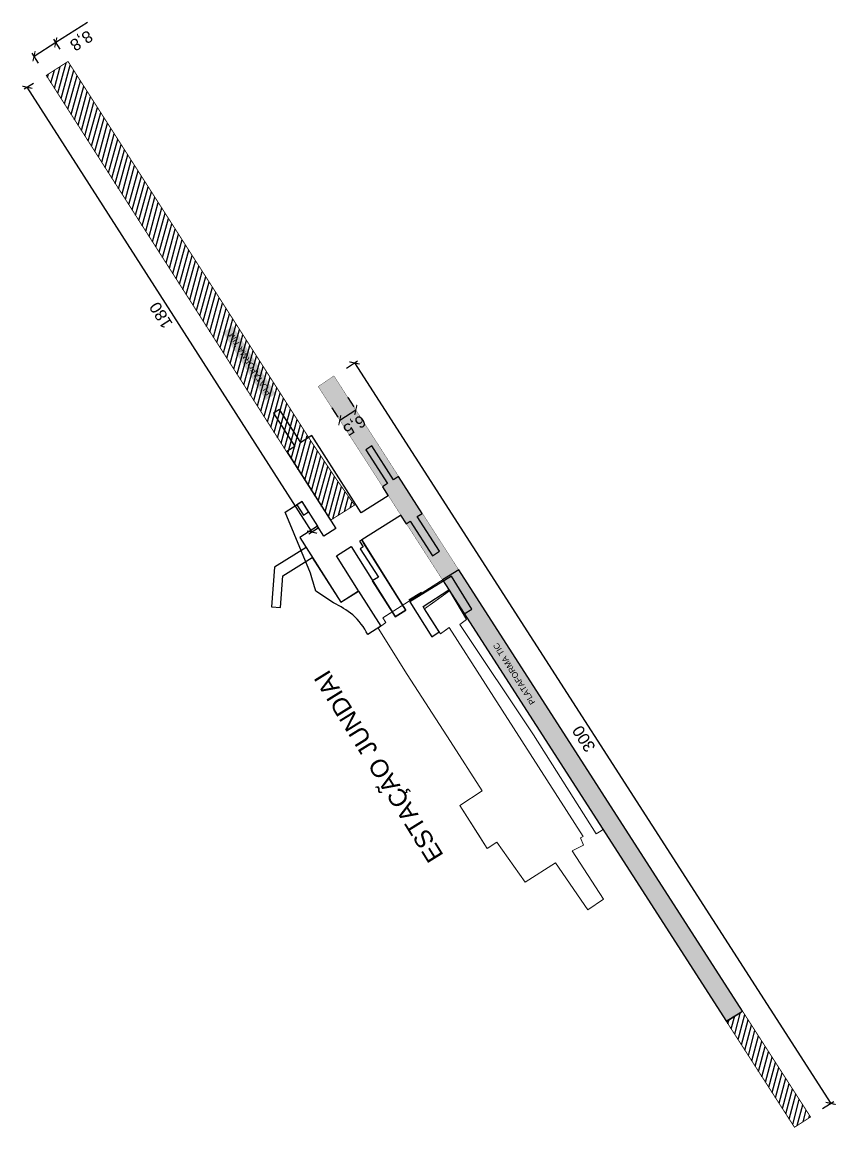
# Model space of a CAD drawing. Header units: metres. Extents: x 286532 to 329498, y 7396783 to 7466136.
# Drawn here: x 308111.7 to 308388.8, y 7433419.1 to 7433795.9 of the extents above; entities that cross this region are included whole.
import ezdxf

# ---------------------------------------------------------------- set-up
doc = ezdxf.new("R2010")
doc.units = ezdxf.units.M
doc.header["$LTSCALE"] = 10
doc.linetypes.add('DASHED', pattern=[0.75, 0.5, -0.25])
doc.linetypes.add('DASHED2', pattern=[0.375, 0.25, -0.125])
doc.layers.get('0').update_dxf_attribs({"color": 255})
for name, color, linetype, lineweight in [('_AUX-PLATAFORMA COTAS', 1, 'Continuous', 25), ('_AUX-PLATAFORMA EXISTENTE', 252, 'Continuous', 25), ('_AUX-PLATAFORMA NOVA', 3, 'DASHED', 25), ('ARQ-AUX-001', 1, 'Continuous', 5)]:
    doc.layers.add(name, color=color, linetype=linetype, lineweight=lineweight)
for name, color, linetype in [('_VIA DE TESTE', 130, 'Continuous'), ('TEXTO', 3, 'Continuous'), ('X-aux', 255, 'Continuous')]:
    doc.layers.add(name, color=color, linetype=linetype)
doc.styles.add('ARIAL', font='arial.ttf')
doc.styles.add('Jundiai - Layout MRS_v4_2013-mod$0$ARIAL', font='arial.ttf')
doc.styles.get("Standard").update_dxf_attribs({"font": 'arial.ttf'})
doc.dimstyles.new('ISO-25', dxfattribs={"dimtxt": 2.5, "dimasz": 2.5, "dimexe": 1.25, "dimexo": 0.625, "dimtad": 1, "dimtxsty": 'Standard', "dimcen": 2.5, "dimadec": 0, "dimazin": 0, "dimtfac": 1, "dimtmove": 0, "dimatfit": 3, "dimfxl": 1, "dimarcsym": 0})

# ---------------------------------------------------------------- blocks, each defined once
blk = doc.blocks.new('JUNDIAÍ')
at = {"layer": '_AUX-PLATAFORMA EXISTENTE', "true_color": 0xa1a1a1}
h = blk.add_hatch(color=253, dxfattribs=at)
h.dxf.hatch_style = 1
h.paths.add_polyline_path([(308485.3, 7433728.6), (308479.75, 7433725.2), (308576.49, 7433574.67), (308581.97, 7433578.18)])
at = {"layer": '_AUX-PLATAFORMA NOVA', "true_color": 0x05ff05}
h = blk.add_hatch(dxfattribs=at)
h.set_pattern_fill('ANSI31', color=3, scale=0.5, angle=29.7267)
h.set_pattern_definition([(74.726738782, (-49030.847, 2288.7318), (-1.5314302265, 0.41818382487), [])])
h.paths.add_polyline_path([(308449.82, 7433750.64), (308443.51, 7433759.66), (308435.06, 7433772.33), (308352.23, 7433901.84), (308344.83, 7433897.1), (308441.59, 7433745.46)])
at = {"layer": '_AUX-PLATAFORMA NOVA', "true_color": 0xa1a1a1}
h = blk.add_hatch(color=253, dxfattribs=at)
h.dxf.hatch_style = 1
h.paths.add_polyline_path([(308437.44, 7433791.04), (308479.75, 7433725.2), (308485.3, 7433728.6), (308442.8, 7433794.71)])
at = {"layer": '_AUX-PLATAFORMA NOVA', "true_color": 0x05ff05}
h = blk.add_hatch(dxfattribs=at)
h.set_pattern_fill('ANSI31', color=3, scale=0.5, angle=30.1066)
h.set_pattern_definition([(75.10657666, (224.9406, 119.3068), (-1.5341688706, 0.40802221323), [])])
h.paths.add_polyline_path([(308605.15, 7433542.1), (308582.61, 7433577.18), (308581.97, 7433578.18), (308576.39, 7433574.8), (308577.12, 7433573.67), (308577.13, 7433573.68), (308599.68, 7433538.58)])
at = {"color": 1}
for points in [[(308424.62, 7433715.77), (308425.42, 7433726.5), (308435.44, 7433732.83), (308445.1, 7433717.51), (308451.16, 7433721.44), (308443.68, 7433733.39), (308448.7, 7433736.54), (308463.64, 7433712.63), (308467.24, 7433714.91), (308452.35, 7433738.86), (308465.52, 7433747.18), (308467.38, 7433744.26), (308468.81, 7433745.18), (308476.35, 7433733.37), (308478.75, 7433734.89), (308471.21, 7433746.71), (308472.86, 7433747.76), (308464.77, 7433760.44), (308463.07, 7433759.28), (308455.72, 7433770.8), (308453.66, 7433769.5), (308461.02, 7433757.96), (308459.32, 7433756.9), (308461.27, 7433753.85), (308452.03, 7433747.99), (308435.27, 7433774.32), (308431.49, 7433771.92), (308424.3, 7433783.27), (308422.25, 7433781.97), (308429.44, 7433770.63), (308426.75, 7433768.92), (308443.41, 7433742.63), (308439.35, 7433740.08), (308437.21, 7433743.45), (308431.16, 7433739.6), (308433.3, 7433736.23), (308422.55, 7433729.43), (308421.56, 7433715.97), (308424.62, 7433715.77)], [(308476.11, 7433705.76), (308478.67, 7433707.39), (308473.67, 7433715.25), (308473.16, 7433716.07), (308481.98, 7433721.74), (308487.21, 7433713.59), (308489.79, 7433715.2), (308482.88, 7433726.46), (308468.62, 7433717.71), (308476.11, 7433705.76)]]:
    blk.add_lwpolyline(points, dxfattribs=at)
at = {"layer": '_AUX-PLATAFORMA EXISTENTE', "color": 1}
blk.add_lwpolyline([(308479.75, 7433725.2), (308576.49, 7433574.67), (308581.97, 7433578.18), (308485.3, 7433728.6)], dxfattribs=at)
at = {"layer": '_AUX-PLATAFORMA NOVA', "color": 3, "linetype": 'DASHED2', "ltscale": 2, "true_color": 0x05ff05, "const_width": 0.3, "flags": 128}
for points in [[(308449.82, 7433750.64), (308443.51, 7433759.66), (308435.06, 7433772.33), (308352.23, 7433901.84), (308344.83, 7433897.1), (308441.59, 7433745.46)], [(308605.15, 7433542.1), (308582.61, 7433577.18), (308582.61, 7433577.18), (308581.97, 7433578.18), (308576.39, 7433574.8), (308577.12, 7433573.67), (308577.13, 7433573.68), (308599.68, 7433538.58)]]:
    blk.add_lwpolyline(points, close=True, dxfattribs=at)
at = {"layer": '_AUX-PLATAFORMA NOVA', "color": 1, "linetype": 'Continuous', "ltscale": 2, "const_width": 0.1, "flags": 128}
blk.add_lwpolyline([(308485.3, 7433728.6), (308442.8, 7433794.71), (308437.44, 7433791.04), (308479.75, 7433725.2), (308576.49, 7433574.67), (308581.97, 7433578.18), (308485.3, 7433728.6)], dxfattribs=at)
at = {"layer": 'X-aux', "color": 1}
blk.add_lwpolyline([(308426.14, 7433748.19), (308431.91, 7433751.83), (308437.21, 7433743.44), (308431.16, 7433739.61), (308445.1, 7433717.51), (308451.2, 7433721.36), (308458.81, 7433709.35), (308454.33, 7433706.53, 0.089505), (308449.27, 7433713.22, 0.043923), (308442.7, 7433717.32), (308436.69, 7433721.28, 0.165579), (308436.69, 7433721.28, 0.017595), (308436.69, 7433721.28, 0.00341), (308434.81, 7433727.39), (308426.14, 7433748.19)], format="xyb", dxfattribs=at)
for points in [[(308432.42, 7433747.21), (308434.14, 7433748.3), (308431.94, 7433751.81), (308430.19, 7433750.74), (308432.42, 7433747.21)], [(308455.87, 7433724.77), (308463.66, 7433712.59), (308467.25, 7433714.88), (308453.49, 7433736.82), (308452.27, 7433738.77), (308451.53, 7433738.3), (308452.77, 7433736.36), (308451.79, 7433735.74), (308457.96, 7433726.1), (308455.87, 7433724.77)]]:
    blk.add_lwpolyline(points, dxfattribs=at)
at = {"color": 1, "char_height": 2, "attachment_point": 1, "rotation": 122.2298, "style": 'ARIAL', "bg_fill": 1, "box_fill_scale": 1.5, "bg_fill_color": 255, "bg_fill_transparency": 0}
for s, insert in [('PLATAFORMA TIM', (308419.9, 7433787.79)), ('PLATAFORMA TIC', (308509.82, 7433682.36))]:
    blk.add_mtext_dynamic_manual_height_columns(s, width=25.2821, gutter_width=25, heights=[0], dxfattribs=dict(at, insert=insert))
at = {"layer": '_AUX-PLATAFORMA EXISTENTE', "color": 2, "style": 'ARIAL'}
blk.add_text('ESTAÇÃO JUNDIAI', height=6, rotation=121.842, dxfattribs=at).set_placement((308480.33, 7433631.26))
at = {"layer": 'TEXTO', "style": 'Jundiai - Layout MRS_v4_2013-mod$0$ARIAL'}
blk.add_text('ESTAÇÃO JUNDIAI', height=6, rotation=121.842, dxfattribs=at).set_placement((308480.33, 7433631.26))
blk = doc.blocks.new('_ArchTick')
at = {"color": 0, "linetype": 'ByBlock', "const_width": 0.15}
blk.add_lwpolyline([(-0.5, -0.5), (0.5, 0.5)], dxfattribs=at)
blk = doc.blocks.new('*D160')
at = {"layer": '_AUX-PLATAFORMA COTAS', "color": 0, "lineweight": -2, "ltscale": 0.05, "transparency": 16777216}
for p, q in [((308222.11, 7433678.02), (308225.91, 7433680.46)), ((308224.86, 7433679.78), (308387.07, 7433427.41)), ((308384.32, 7433425.65), (308388.12, 7433428.09))]:
    blk.add_line(p, q, dxfattribs=at)
at = {"layer": 'Defpoints', "color": 0, "ltscale": 0.05, "transparency": 16777216}
for p in [(308217.91, 7433675.31), (308387.07, 7433427.41), (308380.12, 7433422.95)]:
    blk.add_point(p, dxfattribs=at)
at = {"layer": '_AUX-PLATAFORMA COTAS', "color": 0, "lineweight": -2, "ltscale": 0.05, "transparency": 16777216, "xscale": 2.5, "yscale": 2.5, "zscale": 2.5}
for p, rotation in [((308224.86, 7433679.78), 122.7317422785732), ((308387.07, 7433427.41), 302.7317422785732)]:
    blk.add_blockref('_ArchTick', p, dxfattribs=dict(at, rotation=rotation))
at = {"layer": '_AUX-PLATAFORMA COTAS', "color": 0, "ltscale": 0.05, "transparency": 16777216, "insert": (308302.98, 7433551.68), "char_height": 4, "attachment_point": 5, "rotation": 122.7317}
blk.add_mtext('300', dxfattribs=at)
blk = doc.blocks.new('*D161')
at = {"layer": '_AUX-PLATAFORMA COTAS', "color": 0, "lineweight": -2, "ltscale": 0.05, "transparency": 16777216}
for p, q in [((308222.62, 7433668), (308224.65, 7433664.84)), ((308217.15, 7433664.48), (308219.18, 7433661.33)), ((308219.86, 7433660.27), (308225.33, 7433663.79))]:
    blk.add_line(p, q, dxfattribs=at)
at = {"layer": 'Defpoints', "color": 0, "ltscale": 0.05, "transparency": 16777216}
for p in [(308219.86, 7433660.27), (308225.33, 7433663.79), (308225.33, 7433663.79)]:
    blk.add_point(p, dxfattribs=at)
at = {"layer": '_AUX-PLATAFORMA COTAS', "color": 0, "lineweight": -2, "ltscale": 0.05, "transparency": 16777216, "xscale": 2.5, "yscale": 2.5, "zscale": 2.5}
for p, rotation in [((308225.33, 7433663.79), 32.7340043678815), ((308219.86, 7433660.27), 212.7340043678815)]:
    blk.add_blockref('_ArchTick', p, dxfattribs=dict(at, rotation=rotation))
at = {"layer": '_AUX-PLATAFORMA COTAS', "color": 0, "ltscale": 0.05, "transparency": 16777216, "insert": (308224.7, 7433658.75), "char_height": 4, "attachment_point": 5, "rotation": 212.734}
blk.add_mtext('6,5', dxfattribs=at)
blk = doc.blocks.new('*D162')
at = {"layer": '_AUX-PLATAFORMA COTAS', "color": 0, "lineweight": -2, "ltscale": 0.05, "transparency": 16777216}
for p, q in [((308115.48, 7433775.07), (308112.37, 7433773.08)), ((308210.4, 7433622.12), (308113.42, 7433773.75)), ((308212.46, 7433623.43), (308209.35, 7433621.44))]:
    blk.add_line(p, q, dxfattribs=at)
at = {"layer": 'Defpoints', "color": 0, "ltscale": 0.05, "transparency": 16777216}
for p in [(308119.7, 7433777.77), (308113.42, 7433773.75), (308216.68, 7433626.13)]:
    blk.add_point(p, dxfattribs=at)
at = {"layer": '_AUX-PLATAFORMA COTAS', "color": 0, "lineweight": -2, "ltscale": 0.05, "transparency": 16777216, "xscale": 2.5, "yscale": 2.5, "zscale": 2.5}
for p, rotation in [((308113.42, 7433773.75), 122.6010221204878), ((308210.4, 7433622.12), 302.6010221204878)]:
    blk.add_blockref('_ArchTick', p, dxfattribs=dict(at, rotation=rotation))
at = {"layer": '_AUX-PLATAFORMA COTAS', "color": 0, "ltscale": 0.05, "transparency": 16777216, "insert": (308158.93, 7433696.03), "char_height": 4, "attachment_point": 5, "rotation": 122.601}
blk.add_mtext('180', dxfattribs=at)
blk = doc.blocks.new('*D163')
at = {"layer": '_AUX-PLATAFORMA COTAS', "color": 0, "lineweight": -2, "ltscale": 0.05, "transparency": 16777216}
for p, q in [((308123.12, 7433789.06), (308133.91, 7433795.95)), ((308115.71, 7433784.33), (308123.12, 7433789.06)), ((308124.6, 7433786.74), (308122.45, 7433790.11)), ((308117.19, 7433782.01), (308115.04, 7433785.38))]:
    blk.add_line(p, q, dxfattribs=at)
at = {"layer": 'Defpoints', "color": 0, "ltscale": 0.05, "transparency": 16777216}
for p in [(308123.12, 7433789.06), (308127.29, 7433782.53), (308119.88, 7433777.8)]:
    blk.add_point(p, dxfattribs=at)
at = {"layer": '_AUX-PLATAFORMA COTAS', "color": 0, "lineweight": -2, "ltscale": 0.05, "transparency": 16777216, "xscale": 2.5, "yscale": 2.5, "zscale": 2.5}
for p, rotation in [((308123.12, 7433789.06), 32.57272588723317), ((308115.71, 7433784.33), 212.5727258872331)]:
    blk.add_blockref('_ArchTick', p, dxfattribs=dict(at, rotation=rotation))
at = {"layer": '_AUX-PLATAFORMA COTAS', "color": 0, "ltscale": 0.05, "transparency": 16777216, "insert": (308131.67, 7433789.89), "char_height": 4, "attachment_point": 5, "rotation": 212.5727}
blk.add_mtext('8,8', dxfattribs=at)

msp = doc.modelspace()

# ---------------------------------------------------------------- linework, layer by layer
at = {"layer": '_AUX-PLATAFORMA EXISTENTE', "color": 1}
for p, q in [((308260.356, 7433609.296), (308254.811, 7433605.894)), ((308247.646, 7433601.497), (308243.384, 7433598.882))]:
    msp.add_line(p, q, dxfattribs=at)
at = {"layer": 'ARQ-AUX-001'}
for p, q in [((308259.128, 7433608.596), (308234.572, 7433592.882)), ((308248.731, 7433595.948), (308257.212, 7433602.072)), ((308257.212, 7433602.072), (308251.406, 7433597.879)), ((308257.212, 7433602.072), (308263.033, 7433592.285)), ((308263.033, 7433592.285), (308257.212, 7433602.072)), ((308251.399, 7433597.874), (308250.339, 7433597.108)), ((308234.572, 7433592.882), (308237.567, 7433594.799)), ((308234.572, 7433592.882), (308235.547, 7433591.323)), ((308235.547, 7433591.323), (308234.572, 7433592.882)), ((308254.113, 7433587.473), (308248.731, 7433595.948)), ((308235.547, 7433591.323), (308232.95, 7433589.416)), ((308232.95, 7433589.416), (308235.547, 7433591.323)), ((308232.95, 7433589.416), (308242.767, 7433573.64)), ((308235.763, 7433584.896), (308232.95, 7433589.416)), ((308257.147, 7433589.628), (308254.113, 7433587.473)), ((308255.718, 7433588.613), (308257.147, 7433589.628)), ((308257.147, 7433589.628), (308269.517, 7433570.315)), ((308263.033, 7433592.285), (308260.734, 7433590.67)), ((308260.734, 7433590.67), (308263.033, 7433592.285)), ((308260.734, 7433590.67), (308285.791, 7433553.085)), ((308285.791, 7433553.085), (308260.734, 7433590.67)), ((308242.767, 7433573.64), (308235.767, 7433584.889)), ((308242.767, 7433573.64), (308257.515, 7433550.786)), ((308257.515, 7433550.786), (308242.767, 7433573.64)), ((308269.523, 7433570.307), (308269.541, 7433570.278)), ((308269.543, 7433570.275), (308302.75, 7433518.434)), ((308307.137, 7433519.247), (308285.791, 7433553.085)), ((308257.515, 7433550.786), (308268.41, 7433533.923)), ((308268.41, 7433533.923), (308257.515, 7433550.786)), ((308268.41, 7433533.923), (308260.732, 7433528.99)), ((308260.732, 7433528.99), (308268.41, 7433533.923)), ((308260.732, 7433528.99), (308270.095, 7433514.312)), ((308267.793, 7433517.92), (308260.734, 7433528.987)), ((308270.095, 7433514.312), (308267.797, 7433517.914)), ((308301.827, 7433517.913), (308302.75, 7433518.434)), ((308302.75, 7433518.434), (308301.827, 7433517.913)), ((308302.871, 7433515.465), (308301.827, 7433517.913)), ((308301.827, 7433517.913), (308302.871, 7433515.465)), ((308307.137, 7433519.247), (308308.326, 7433519.943)), ((308308.326, 7433519.943), (308307.137, 7433519.247)), ((308309.534, 7433520.774), (308308.326, 7433519.943)), ((308270.095, 7433514.312), (308273.38, 7433516.41)), ((308273.38, 7433516.41), (308270.095, 7433514.312)), ((308273.38, 7433516.41), (308282.973, 7433502.808)), ((308282.973, 7433502.808), (308273.38, 7433516.41)), ((308299.015, 7433513.5), (308302.871, 7433515.465)), ((308309.703, 7433497.07), (308299.015, 7433513.5)), ((308302.871, 7433515.465), (308302.81, 7433515.434)), ((308282.973, 7433502.808), (308293.328, 7433509.454)), ((308293.328, 7433509.454), (308282.973, 7433502.808)), ((308293.328, 7433509.454), (308304.402, 7433493.4)), ((308304.402, 7433493.4), (308293.328, 7433509.454)), ((308309.703, 7433497.07), (308304.402, 7433493.4))]:
    msp.add_line(p, q, dxfattribs=at)

# ---------------------------------------------------------------- block references
at = {"layer": '_VIA DE TESTE'}
msp.add_blockref('JUNDIAÍ', (-224.941, -119.307), dxfattribs=at)

# ---------------------------------------------------------------- texts
at = {"layer": 'TEXTO', "style": 'ARIAL'}
msp.add_text('ESTAÇÃO JUNDIAI', height=6, rotation=121.842, dxfattribs=at).set_placement((308255.391, 7433511.952))

# ---------------------------------------------------------------- dimensions: what is measured, and where the dimension line sits
at = {"layer": '_AUX-PLATAFORMA COTAS', "ltscale": 0.05}
for p1, p2, distance, picture, middle in [((308119.8816, 7433777.7963), (308127.2933, 7433782.5313), 7.7475, '*D163', (308131.669, 7433789.8879)), ((308216.675, 7433626.128), (308119.695, 7433777.765), 7.444, '*D162', (308158.93, 7433696.027)), ((308217.905, 7433675.312), (308380.118, 7433422.948), 8.262, '*D160', (308302.98, 7433551.681))]:
    dim = msp.add_aligned_dim(p1=p1, p2=p2, distance=distance, dimstyle='ISO-25', override={"dimtxt": 4, "dimexo": 5, "dimgap": 1.5, "dimtad": 4, "dimblk1": 'ArchTick', "dimblk2": 'ArchTick', "dimsah": 1}, dxfattribs=at)
    dim.commit()
    dim.dimension.update_dxf_attribs({"geometry": picture, "text_midpoint": middle})
dim = msp.add_linear_dim(base=(308225.327, 7433663.789), p1=(308219.858, 7433660.274), p2=(308225.327, 7433663.789), angle=32.734, dimstyle='ISO-25', override={"dimtxt": 4, "dimexo": 5, "dimgap": 1.5, "dimtad": 4, "dimblk1": 'ArchTick', "dimblk2": 'ArchTick', "dimsah": 1}, dxfattribs=at)
dim.commit()
dim.dimension.update_dxf_attribs({"geometry": '*D161', "text_midpoint": (308222.593, 7433662.032), "dimtype": 161})

doc.saveas('drawing.dxf')
